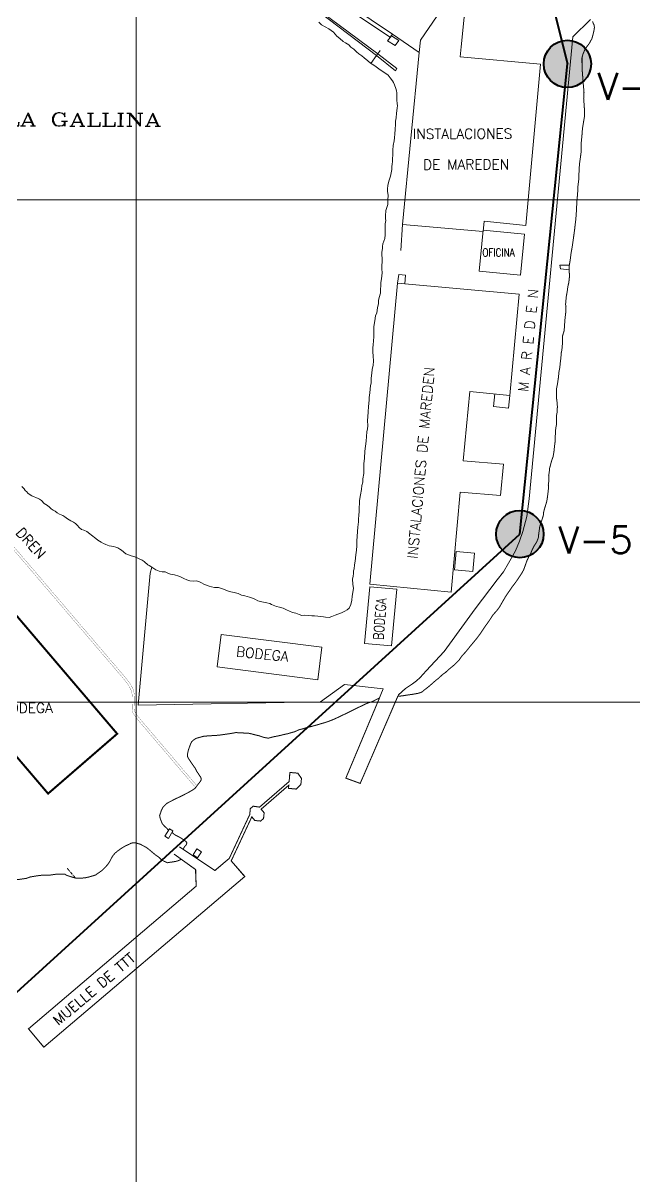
# Model space of a CAD drawing. Header units: millimetres. Extents: x 694000 to 697250, y 2830250 to 2835500.
# Drawn here: x 694944 to 695248, y 2830764 to 2831338 of the extents above; entities that cross this region are included whole.
import ezdxf

# ---------------------------------------------------------------- set-up
doc = ezdxf.new("R2010")
doc.units = ezdxf.units.MM
doc.header["$LTSCALE"] = 0.005
doc.linetypes.add('DIVIDE2', pattern=[0.625, 0.25, -0.125, 0, -0.125, 0, -0.125])
doc.layers.get('0').update_dxf_attribs({"lineweight": 9})
for name, color, linetype, lineweight in [('AGUA', 4, 'DIVIDE2', 0), ('EJE DE COORDENADAS', 8, 'Continuous', 9), ('INFRAESTRUCTURA1', 7, 'Continuous', 0), ('Puntos de Control', 6, 'Continuous', 0)]:
    doc.layers.add(name, color=color, linetype=linetype, lineweight=lineweight)
doc.styles.add('ROMANC', font='romanc.shx')
doc.styles.add('ROMANS', font='romans')
doc.styles.get("Standard").update_dxf_attribs({"font": 'romans.shx'})

msp = doc.modelspace()

# ---------------------------------------------------------------- hatches: boundary and pattern name
at = {"layer": 'Puntos de Control', "lineweight": 40}
h = msp.add_hatch(color=6, dxfattribs=at)
edge = h.paths.add_edge_path()
edge.add_arc((695214.5, 2831317.62), 11.79, 0, 360)
h = msp.add_hatch(color=6, dxfattribs=at)
edge = h.paths.add_edge_path()
edge.add_arc((695190.84, 2831083.61), 11.79, 0, 360)

# ---------------------------------------------------------------- linework, layer by layer
at = {"elevation": 7.25}
msp.add_lwpolyline([(694943.12, 2831107.24), (694944.21, 2831106.22), (694944.72, 2831105.37), (694945.48, 2831104.62), (694946.03, 2831104.04), (694946.64, 2831103.41), (694947.98, 2831102.72), (694949.2, 2831102.23), (694950.04, 2831101.88), (694951.2, 2831101.4), (694951.84, 2831100.93), (694952.78, 2831100.35), (694954.11, 2831098.87), (694955.77, 2831097.9), (694956.81, 2831097.05), (694957.71, 2831096.24), (694958.65, 2831095.53), (694959.57, 2831094.99), (694960.65, 2831094.22), (694961.73, 2831093.61), (694962.58, 2831093.26), (694963.5, 2831092.88), (694964.4, 2831092.18), (694965.77, 2831091.23), (694967.4, 2831090.28), (694968.78, 2831089.55), (694969.77, 2831088.83), (694970.83, 2831087.92), (694971.65, 2831086.83), (694972.82, 2831085.9), (694973.97, 2831085.61), (694975.4, 2831084.92), (694976.82, 2831083.8), (694977.79, 2831083.04), (694979.79, 2831081.45), (694980.91, 2831080.55), (694982.56, 2831079.55), (694983.76, 2831079), (694984.82, 2831078.42), (694986.48, 2831077.86), (694987.68, 2831077.54), (694988.66, 2831077.42), (694989.76, 2831077.17), (694990.78, 2831076.75), (694991.78, 2831076.12), (694992.58, 2831075.55), (694994.86, 2831073.84), (694997.48, 2831072.75), (694999.31, 2831072.26), (695000.8, 2831071.56), (695001.78, 2831071.15), (695002.89, 2831070.63), (695003.9, 2831070.04), (695004.56, 2831069.39), (695005.24, 2831068.78), (695005.75, 2831068.26), (695006.33, 2831067.91), (695007.17, 2831067.45), (695007.78, 2831067.21), (695009.7, 2831065.84), (695011.38, 2831065.11), (695012.81, 2831064.89), (695014.45, 2831064.77), (695015.67, 2831064.23), (695016.98, 2831063.72), (695019.05, 2831063.31), (695021.19, 2831062.62), (695022.36, 2831062.13), (695023.69, 2831061.48), (695025.21, 2831060.78), (695026.59, 2831060.41), (695028.51, 2831060.2), (695029.83, 2831060.38), (695031.04, 2831060.01), (695032.53, 2831059.35), (695033.66, 2831058.78), (695035, 2831058.19), (695036.19, 2831057.69), (695037.35, 2831057.32), (695038.96, 2831057.11), (695040.84, 2831057.04), (695043.41, 2831056.23), (695045.34, 2831055.36), (695047.06, 2831054.95), (695048.72, 2831054.56), (695050.66, 2831053.99), (695052.37, 2831053.3), (695054.09, 2831052.82), (695056.28, 2831052.23), (695057.29, 2831051.82), (695058.25, 2831051.54), (695059.29, 2831051.13), (695060.55, 2831050.44), (695062.44, 2831049.95), (695064.15, 2831049.54), (695064.99, 2831049.37), (695066.49, 2831049.09), (695067.35, 2831048.61), (695069.76, 2831047.56), (695071.29, 2831047.19), (695073.06, 2831046.68), (695073.78, 2831046.4), (695074.68, 2831045.89), (695076.2, 2831045.19), (695077.77, 2831044.67), (695079.4, 2831044.3), (695081.07, 2831043.63), (695082.42, 2831043.17), (695083.5, 2831043.2), (695085.44, 2831043.18), (695087.29, 2831043.01), (695088.62, 2831042.91), (695090.27, 2831042.72), (695091.76, 2831042.61), (695093.07, 2831042.49), (695094.18, 2831042.24), (695095.95, 2831042.15), (695097.23, 2831042.61), (695098.93, 2831043.31), (695102.03, 2831044.49), (695103.79, 2831045.29), (695104.98, 2831045.95), (695105.84, 2831046.76), (695106.79, 2831048.63), (695107.19, 2831050.73), (695107.44, 2831052.66), (695107.81, 2831054.62), (695108.03, 2831056.75), (695107.78, 2831058.51), (695107.62, 2831061.43), (695107.85, 2831062.58), (695108.02, 2831064.17), (695108.13, 2831065.36), (695108.43, 2831066.34), (695108.65, 2831068.4), (695108.9, 2831070.17), (695109.23, 2831073.33), (695109.52, 2831075.6), (695109.77, 2831077.72), (695109.76, 2831080.19), (695109.91, 2831082.46), (695110.02, 2831084.97), (695110.28, 2831087.08), (695110.52, 2831089.7), (695110.62, 2831091.24), (695110.74, 2831092.92), (695110.96, 2831095.09), (695110.96, 2831097.11), (695111.05, 2831098.45), (695111.13, 2831100.31), (695111.52, 2831103.14), (695112.09, 2831105.76), (695112.3, 2831107.81), (695112.66, 2831109.54), (695112.75, 2831111.14), (695113.18, 2831113.82), (695113.21, 2831116.28), (695113.24, 2831118.68), (695113.41, 2831119.99), (695113.55, 2831121.4), (695113.79, 2831124.89), (695114.12, 2831127.37), (695114.34, 2831129.93), (695114.67, 2831134.57), (695114.98, 2831136.07), (695115.16, 2831137.53), (695115.01, 2831140.15), (695115.2, 2831142), (695115.35, 2831144.43), (695115.59, 2831147.13), (695115.72, 2831148.6), (695115.83, 2831150.52), (695115.86, 2831151.62), (695116.22, 2831153.95), (695116.54, 2831157.55), (695116.94, 2831158.8), (695116.92, 2831161.23), (695117.15, 2831163.69), (695117.44, 2831165.6), (695117.91, 2831167.67), (695118.03, 2831169.64), (695117.94, 2831172.27), (695117.71, 2831174.12), (695117.65, 2831176.26), (695117.88, 2831177.87), (695118.24, 2831181.86), (695118.27, 2831183.78), (695118.21, 2831185.32), (695118.21, 2831186.87), (695118.69, 2831189.77), (695119.08, 2831192.18), (695119.61, 2831193.73), (695119.95, 2831196.15), (695120.53, 2831198.35), (695120.58, 2831199.84), (695120.93, 2831201.39), (695121.45, 2831203.57), (695121.59, 2831205.38), (695121.62, 2831207.36), (695121.69, 2831208.85), (695122.08, 2831210.67), (695122.25, 2831212.15), (695122.32, 2831213.59), (695122.11, 2831215.71), (695122.24, 2831217.41), (695122.31, 2831218.99), (695122.32, 2831220.55), (695122.18, 2831222.74), (695122.25, 2831223.94), (695122.35, 2831224.68), (695122.52, 2831225.89), (695122.55, 2831226.74), (695122.73, 2831228.02), (695123.74, 2831230.77), (695123.81, 2831232.63), (695123.79, 2831234.31), (695123.89, 2831236.2), (695123.89, 2831237.98), (695124.16, 2831239.61), (695124.06, 2831240.58), (695123.94, 2831242.01), (695124.22, 2831244.74), (695124.65, 2831246.09), (695125.11, 2831247.62), (695125.24, 2831249.74), (695125.26, 2831252.24), (695125.02, 2831254.11), (695124.94, 2831255.51), (695125.21, 2831257.11), (695125.72, 2831259.32), (695126.46, 2831261.75), (695127.09, 2831265), (695127.22, 2831266.52), (695127.31, 2831267.65), (695127.44, 2831269.13), (695127.42, 2831270.29), (695127.59, 2831272.51), (695127.69, 2831274.71), (695127.75, 2831276.99), (695128.29, 2831279.37), (695128.45, 2831280.76), (695128.6, 2831282.77), (695128.73, 2831285.06), (695128.96, 2831287.66), (695129, 2831289.09), (695129.24, 2831290.76), (695129.47, 2831293.18), (695129.83, 2831295.53), (695129.94, 2831296.9), (695129.85, 2831297.81), (695129.62, 2831299.71), (695129.63, 2831302.03), (695129.67, 2831303.28), (695129.53, 2831304.26), (695129.14, 2831305.33), (695128.47, 2831307.2), (695128.06, 2831308.32), (695127.55, 2831309.22), (695126.36, 2831310.65), (695125.32, 2831312.01), (695123.71, 2831313.11), (695122.76, 2831313.74), (695120.72, 2831315.1), (695119.28, 2831316.13), (695118.14, 2831316.96), (695116.48, 2831318.05), (695115.25, 2831319.21), (695113.35, 2831320.59), (695112.28, 2831321.6), (695110.77, 2831322.66), (695109.6, 2831323.71), (695108.18, 2831324.97), (695106.72, 2831326), (695105.75, 2831327.1), (695104.06, 2831328.06), (695102.9, 2831328.8), (695101.34, 2831330.23), (695099.76, 2831331.51), (695098.18, 2831333.35), (695095.79, 2831335.13), (695092.16, 2831337.1), (695090.81, 2831338.39)], dxfattribs=at)
at = {"layer": 'AGUA', "const_width": 0.5, "elevation": 7.25, "flags": 128}
for points in [[(695227.01, 2831338.76), (695227.33, 2831337.92), (695227.73, 2831337.15), (695227.96, 2831335.81), (695227.81, 2831334.67), (695227.3, 2831332.39), (695226.71, 2831330.22), (695225.33, 2831327.71), (695224.21, 2831326.26), (695223.22, 2831324.82), (695222.28, 2831322.58), (695221.77, 2831320.66), (695221.77, 2831318.09), (695221.89, 2831314.24), (695222.16, 2831310.76), (695222.42, 2831307.43), (695222.77, 2831303.48), (695222.59, 2831300.57), (695222.94, 2831295.64), (695222.96, 2831291.19), (695222.57, 2831288.94), (695222.01, 2831285.52), (695221.77, 2831282.32), (695221.42, 2831278.69), (695221.28, 2831273.3), (695220.49, 2831267.6), (695220.26, 2831263.19), (695220.12, 2831259.78), (695219.73, 2831256.57), (695219.58, 2831252.85), (695219.32, 2831250.43), (695219.17, 2831248.13), (695218.95, 2831243.79), (695218.7, 2831240.23), (695218.33, 2831237.25), (695218.05, 2831234.77), (695217.45, 2831230.46), (695216.96, 2831226.98), (695216.31, 2831223.32), (695215.93, 2831220.25), (695215.46, 2831217.43), (695215.41, 2831215.17), (695215.51, 2831212.26), (695215.46, 2831210.96), (695215.19, 2831208.74), (695214.76, 2831206.96), (695214.47, 2831204.78), (695213.88, 2831201.36), (695213.74, 2831199.17), (695213.57, 2831198), (695213.81, 2831196.7), (695213.67, 2831193.79), (695213.27, 2831190.32), (695212.9, 2831184.87), (695212.12, 2831182.36), (695211.99, 2831180.26), (695212.06, 2831178.66), (695211.77, 2831175.33), (695211.43, 2831173.71), (695211.25, 2831171.1), (695211.02, 2831169.4), (695210.74, 2831166.57), (695210.32, 2831164.46), (695210.02, 2831161.38), (695209.48, 2831157.84), (695209.13, 2831156.16), (695209.02, 2831154.52), (695209.04, 2831151.69), (695209.37, 2831149.19), (695209.51, 2831147.38), (695209.47, 2831144.65), (695209.05, 2831142.41), (695209.04, 2831140.33), (695209.11, 2831138.35), (695208.69, 2831136.16), (695208.54, 2831133.49), (695208.42, 2831131.8), (695208.41, 2831129.76), (695208.09, 2831127.39), (695207.88, 2831125.15), (695207.41, 2831122.16), (695206.67, 2831120.18), (695205.62, 2831116.24), (695205.49, 2831114.52), (695205.18, 2831112.76), (695205.28, 2831111.34), (695205.26, 2831109.84), (695205.01, 2831108.15), (695205.08, 2831106.4), (695204.91, 2831104.67), (695204.42, 2831100.88), (695204.15, 2831099.57), (695203.32, 2831096.9), (695202.73, 2831094.86), (695202.54, 2831092.97), (695202.04, 2831091.36), (695201.32, 2831089.1), (695200.74, 2831087.31), (695200.21, 2831083.45), (695200.08, 2831081.91), (695199.28, 2831079.79), (695198.02, 2831077.85), (695196.98, 2831075.85), (695196.26, 2831074), (695195.26, 2831072.27), (695194.41, 2831070.47), (695193.36, 2831067.56), (695192.74, 2831065.83), (695191.72, 2831064.02), (695190.44, 2831062.09), (695188.9, 2831059.82), (695187.08, 2831057.43), (695185.26, 2831054.78), (695183.58, 2831052.27), (695180.55, 2831047.04), (695179.28, 2831045.42), (695177.56, 2831043.49), (695176.32, 2831041.6), (695175.07, 2831039.74), (695173.81, 2831038.04), (695171.1, 2831034), (695169.04, 2831031.26), (695166.61, 2831028.35), (695163.91, 2831025), (695162.07, 2831023.03), (695160.69, 2831021.05), (695158.15, 2831018.47), (695155.37, 2831016.18), (695153.76, 2831014.66), (695152.38, 2831013.73), (695150.55, 2831012), (695148.9, 2831010.71), (695147.81, 2831009.74), (695145.94, 2831008.09), (695144.31, 2831006.79), (695142.99, 2831005.79), (695142.33, 2831005.18), (695141.45, 2831004.73), (695140.17, 2831004.37), (695137.44, 2831003.87), (695134.53, 2831003.48), (695132.52, 2831003.13), (695131, 2831002.98), (695130.1, 2831002.89)], [(695016.05, 2830936.21), (695015.22, 2830937.13), (695013.98, 2830938.3), (695012.99, 2830939.4), (695012.6, 2830940.32), (695012.2, 2830941.29), (695011.88, 2830942.24), (695011.59, 2830943.48), (695012.08, 2830944.86), (695012.51, 2830946.18), (695012.88, 2830946.84), (695013.22, 2830947.6), (695014.11, 2830948.59), (695015.46, 2830949.78), (695017.37, 2830950.76), (695019.96, 2830952.07), (695022.78, 2830953.4), (695024.28, 2830954.2), (695025.83, 2830954.99), (695027.83, 2830956.13), (695029.19, 2830957.04), (695030.24, 2830958.41), (695031.09, 2830959.56), (695031.64, 2830960.23), (695032.11, 2830960.91), (695032.27, 2830961.32), (695032.17, 2830962.51), (695031.54, 2830963.31), (695030.94, 2830964.3), (695030.07, 2830965.56), (695029.21, 2830967.25), (695028, 2830968.91), (695027.09, 2830970.3), (695026.31, 2830971.46), (695025.61, 2830972.58), (695025.5, 2830973.08), (695025.5, 2830974.26), (695025.92, 2830976.14), (695026.55, 2830977.93), (695027.2, 2830979.6), (695027.67, 2830980.41), (695028.18, 2830980.89), (695028.65, 2830981.25), (695029.67, 2830981.92), (695031.45, 2830982.45), (695033.75, 2830983.05), (695036.12, 2830983.2), (695037.8, 2830983.32), (695039.55, 2830983.41), (695042.01, 2830983.65), (695044.19, 2830983.97), (695046.79, 2830984.35), (695048.28, 2830984.6), (695049.63, 2830984.87), (695051.24, 2830984.67), (695053.27, 2830984.63), (695055.61, 2830984.56), (695057.48, 2830984.15), (695059.28, 2830983.67), (695061.13, 2830983.25), (695062.78, 2830982.66), (695063.66, 2830982.4), (695064.82, 2830982.22), (695065.72, 2830982.05), (695068.24, 2830982.73), (695070.62, 2830983.18), (695073.35, 2830983.85), (695075.32, 2830984.26), (695077.18, 2830984.81), (695078.94, 2830985.3), (695080.91, 2830986.24), (695083.11, 2830986.75), (695084.71, 2830987.31), (695086.99, 2830987.85), (695089.1, 2830988.43), (695090.93, 2830988.95), (695092.33, 2830989.38), (695093.73, 2830989.77), (695095.67, 2830990.42), (695097.67, 2830991.19), (695099.95, 2830992.21), (695102.55, 2830993.48), (695104.54, 2830994.37), (695106.73, 2830995.47), (695108.69, 2830996.49), (695110.27, 2830997.25), (695112.47, 2830998.26), (695114.07, 2830999.08), (695115.75, 2830999.73), (695117.29, 2831000.19), (695118.7, 2831000.93), (695121, 2831002.07)], [(695121, 2831002.07), (695104.26, 2830962.15), (695111.42, 2830959.55), (695130.1, 2831002.89)], [(695022.48, 2830921.74), (695029.54, 2830916.71), (695029.8, 2830908.36), (694946.36, 2830837.4), (694954.06, 2830828.3), (695053.93, 2830913.13), (695047.22, 2830920.95), (695057.5, 2830942.94), (695059.03, 2830941.08), (695061.81, 2830940.81), (695063.33, 2830942.08), (695063.62, 2830944.9), (695062.1, 2830946.73), (695075.84, 2830958.61), (695075.71, 2830957.08), (695079.62, 2830956.72), (695081.89, 2830958.99), (695082.19, 2830961.91), (695080.43, 2830964.63), (695076.47, 2830964.99), (695076.05, 2830960.53), (695061.3, 2830947.75), (695058.23, 2830948.19), (695056.72, 2830946.97), (695056.46, 2830944.11), (695046.26, 2830922.2), (695039.16, 2830916.16), (695023.24, 2830926.82)], [(694913.53, 2830822.03), (694911.94, 2830823.88), (694910.87, 2830826.37), (694909.55, 2830829.8), (694908.7, 2830831.95), (694908.37, 2830832.39), (694907.87, 2830833.81), (694907.56, 2830835.75), (694907.45, 2830837.37), (694907.35, 2830839.84), (694907.29, 2830844.56), (694907.03, 2830848.99), (694906.92, 2830851.9), (694906.77, 2830852.99), (694906.83, 2830855.52), (694907.12, 2830859), (694907.01, 2830862.82), (694906.82, 2830866.3), (694906.86, 2830870.33), (694906.61, 2830878.17), (694906.7, 2830882.86), (694907.87, 2830886.91), (694909.53, 2830889.66), (694911.1, 2830891.72), (694913.81, 2830894.88), (694913.81, 2830894.88), (694917.14, 2830897.73), (694919.05, 2830899.25), (694921.89, 2830901.63), (694925.18, 2830904.21), (694927.71, 2830906.12), (694929.13, 2830907.19), (694930.95, 2830908.18), (694933.15, 2830909.11), (694934.75, 2830909.77), (694937.82, 2830910.85), (694940.03, 2830911.55), (694942.98, 2830911.94), (694945.3, 2830912.28), (694947.19, 2830912.96), (694950.52, 2830913.54), (694953.42, 2830913.89), (694957.05, 2830913.9), (694960.76, 2830914.45), (694963.32, 2830914.31), (694964.55, 2830914.29), (694965.33, 2830913.79), (694966.85, 2830913.29), (694968.56, 2830912.76), (694970.06, 2830912.39), (694971.69, 2830912.36), (694974.32, 2830912.51), (694976.11, 2830912.89), (694978.61, 2830913.6), (694979.73, 2830913.95), (694981.41, 2830915.14), (694983.06, 2830916.3), (694984.49, 2830917.75), (694985.83, 2830919.22), (694986.85, 2830920.77), (694987.63, 2830922.35), (694988.4, 2830923.63), (694989.44, 2830924.84), (694990.85, 2830926.01), (694992.64, 2830927.27), (694994.49, 2830928.39), (694996.34, 2830929.2), (694997.54, 2830929.84), (694998.77, 2830929.97), (694999.9, 2830929.87), (695001.97, 2830929.27), (695003.63, 2830928.41), (695004.93, 2830927.74), (695006.6, 2830926.43), (695009.54, 2830923.97), (695011.4, 2830922.67), (695012.59, 2830921.47), (695014.01, 2830920.71), (695015.55, 2830920.05), (695016.47, 2830920.24), (695018.35, 2830920.5), (695020.21, 2830920.84), (695022.48, 2830921.74)]]:
    msp.add_lwpolyline(points, dxfattribs=at)
at = {"layer": 'AGUA', "const_width": 0.5, "elevation": 7.25}
for points in [[(695017.74, 2830935.18), (695018.17, 2830935.88), (695016.5, 2830936.96), (695016.05, 2830936.21)], [(695023.24, 2830926.82), (695024.07, 2830928.1), (695024.61, 2830928.67), (695024.98, 2830929.28), (695025.18, 2830930.03), (695024.69, 2830930.64), (695023.43, 2830931.57), (695022.06, 2830932.46), (695020.43, 2830933.32), (695019.04, 2830934.06), (695017.74, 2830935.18)]]:
    msp.add_lwpolyline(points, dxfattribs=at)
at = {"layer": 'AGUA', "elevation": 7.25}
msp.add_lwpolyline([(694965.64, 2830917.27), (694969.72, 2830912.47)], dxfattribs=at)
at = {"layer": 'EJE DE COORDENADAS'}
for p, q in [((695000, 2835500), (695000, 2830250)), ((694000, 2831250), (697250, 2831250)), ((694000, 2831000), (697250, 2831000))]:
    msp.add_line(p, q, dxfattribs=at)
at = {"layer": 'INFRAESTRUCTURA1'}
for p, q in [((695130.41, 2831003.61, 7.25), (695111.42, 2830959.55, 7.25)), ((695130.41, 2831003.61, 7.25), (695130.41, 2831003.61, 7.25)), ((695104.26, 2830962.15, 7.25), (695119.01, 2830997.32, 7.25)), ((695111.42, 2830959.55, 7.25), (695104.26, 2830962.15, 7.25))]:
    msp.add_line(p, q, dxfattribs=at)
at = {"layer": 'INFRAESTRUCTURA1', "color": 35, "elevation": 7.25}
for points in [[(694868.06, 2831494.77), (694900.68, 2831474.08), (694981.08, 2831418.29), (695062.31, 2831363.12), (695075.34, 2831353.88), (695086.55, 2831346.91), (695119.6, 2831321.79), (695128.9, 2831314.2)], [(695129.66, 2831315.3), (695120.19, 2831322.68), (695086.91, 2831347.43), (695077.31, 2831353.88), (695062.86, 2831364.01), (694981.77, 2831419.15), (694901.13, 2831474.84), (694868.64, 2831495.81)]]:
    msp.add_lwpolyline(points, dxfattribs=at)
at = {"layer": 'INFRAESTRUCTURA1', "elevation": 7.25, "flags": 128}
for points in [[(695077.07, 2831367.1), (695095.72, 2831353.93), (695127.4, 2831332.36), (695140.68, 2831323.37)], [(695121.28, 2831324.26), (695120.19, 2831322.68), (695119.6, 2831321.79), (695116.77, 2831317.86)]]:
    msp.add_lwpolyline(points, dxfattribs=at)
at = {"layer": 'INFRAESTRUCTURA1', "elevation": 7.25}
for points in [[(695127.4, 2831332.36), (695126.26, 2831330.93), (695092.16, 2831353.84)], [(695158.05, 2831353.85), (695141.47, 2831329.38), (695140.68, 2831323.37), (695132.5, 2831237.78), (695172.52, 2831234.18), (695173.02, 2831239.36), (695193.78, 2831237.17), (695201.18, 2831317.57), (695161.14, 2831321.13), (695161.65, 2831326.13), (695163.09, 2831340.91), (695171.73, 2831353.8)], [(695128.9, 2831314.2), (695129.66, 2831315.3)], [(695131.55, 2831224.73), (695132.5, 2831237.78)], [(695215.46, 2831217.43), (695215.41, 2831215.17), (695211.06, 2831215.64), (695210.73, 2831217.51), (695215.46, 2831217.43)], [(695129.96, 2831208.57), (695130.6, 2831212.78), (695134, 2831212.49), (695133.61, 2831208.23)], [(695185.87, 2831152.64), (695185.28, 2831146.34), (695177.71, 2831147.07), (695178.34, 2831153.4)], [(695018.85, 2830924.33), (695029.54, 2830916.71), (695029.8, 2830908.36), (694946.36, 2830837.4), (694954.06, 2830828.3), (695053.93, 2830913.13), (695047.22, 2830920.95), (695057.5, 2830942.94), (695059.03, 2830941.08), (695061.81, 2830940.81), (695063.33, 2830942.08), (695063.62, 2830944.9), (695062.1, 2830946.73), (695075.84, 2830958.61), (695075.73, 2830957.07), (695079.62, 2830956.72), (695081.89, 2830958.99), (695082.19, 2830961.91), (695080.43, 2830964.63), (695076.47, 2830964.99), (695076.05, 2830960.53), (695061.3, 2830947.75), (695058.23, 2830948.19), (695056.72, 2830946.97), (695056.46, 2830944.11), (695046.26, 2830922.2), (695039.16, 2830916.16), (695021.47, 2830928.01)]]:
    msp.add_lwpolyline(points, dxfattribs=at)
at = {"layer": 'INFRAESTRUCTURA1', "ltscale": 10, "elevation": 7.25, "flags": 128}
for points in [[(695130.41, 2831003.61), (695130.41, 2831003.61), (695133.87, 2831006.7), (695137.47, 2831009.07), (695139.49, 2831010.63), (695141.24, 2831012.3), (695144.15, 2831015.56), (695153.25, 2831025.13), (695164.58, 2831040.88), (695168.58, 2831046.47), (695179.61, 2831060.78), (695182.63, 2831064.87), (695185.22, 2831069.12), (695188.6, 2831075.35), (695190.59, 2831080.04), (695192.36, 2831084.99), (695194.25, 2831092.45), (695195.55, 2831101.11), (695217.24, 2831331.12), (695225.96, 2831339.76)], [(695119.01, 2830997.32), (695122.86, 2831006.53), (695103.54, 2831008.77), (695091.62, 2831000.09), (695000.93, 2830998.48), (695006.9, 2831064.1), (695007.7, 2831067.24)]]:
    msp.add_lwpolyline(points, dxfattribs=at)
at = {"layer": 'INFRAESTRUCTURA1', "elevation": 7.25}
for points in [[(695130.57, 2831329.21), (695128.77, 2831326.73), (695124.95, 2831329.07), (695126.95, 2831331.66)], [(695172.59, 2831234.88), (695193.1, 2831232.81), (695191.2, 2831212.52), (695170.68, 2831214.53)], [(695156.74, 2831054.77), (695116.22, 2831058.72), (695129.96, 2831208.57), (695190.52, 2831203.01), (695185.87, 2831152.64), (695165.88, 2831154.65), (695162.69, 2831120.09), (695182.64, 2831118.34), (695181.22, 2831102.79), (695161.22, 2831104.52)], [(695159.19, 2831075.01), (695158.31, 2831065.83), (695167.42, 2831065.01), (695168.33, 2831074.15)], [(695129.59, 2831056.2), (695116.2, 2831057.45), (695113.57, 2831029.18), (695126.95, 2831027.93)], [(695092.39, 2831027.28), (695042.27, 2831033.65), (695040.24, 2831017.51), (695090.36, 2831011.14)], [(695015.95, 2830932.2), (695018.17, 2830935.88), (695016.5, 2830936.96), (695014.25, 2830933.23)], [(695030.2, 2830926.92), (695032.42, 2830925.47), (695030.49, 2830922.54), (695028.27, 2830924)]]:
    msp.add_lwpolyline(points, close=True, dxfattribs=at)
at = {"layer": 'INFRAESTRUCTURA1', "color": 30, "linetype": 'Continuous', "const_width": 0.1, "elevation": 7.25}
for points in [[(694992.87, 2831012.56), (694894.87, 2831127.5), (694895.7, 2831128.21), (694993.96, 2831012.96)], [(695029.51, 2830957.45), (695003.55, 2830987.94)], [(695004.55, 2830988.45), (695030.18, 2830958.33)]]:
    msp.add_lwpolyline(points, dxfattribs=at)
at = {"layer": 'INFRAESTRUCTURA1', "color": 123, "const_width": 1, "elevation": 7.25}
msp.add_lwpolyline([(694921.25, 2831065.51), (694990.49, 2830984.24), (694956.12, 2830954.46), (694887.14, 2831035.34)], close=True, dxfattribs=at)
at = {"layer": 'INFRAESTRUCTURA1', "color": 30, "linetype": 'Continuous', "const_width": 0.1}
for points in [[(695003.55, 2830987.94), (695002.08, 2830989.68), (695000.93, 2830991.06), (695000.07, 2830992.13), (694999.44, 2830992.95), (694999, 2830993.55), (694998.71, 2830993.99), (694998.52, 2830994.33), (694998.39, 2830994.61), (694998.29, 2830994.88), (694998.2, 2830995.16), (694998.12, 2830995.45), (694998.06, 2830995.76), (694998.01, 2830996.11), (694997.98, 2830996.51), (694997.96, 2830996.97), (694997.96, 2830997.5), (694997.97, 2830998.1), (694997.99, 2830998.77), (694998.01, 2830999.5), (694998.03, 2831000.26), (694998.03, 2831001.05), (694998.03, 2831001.87), (694998, 2831002.68), (694997.94, 2831003.48), (694997.84, 2831004.28), (694997.67, 2831005.09), (694997.39, 2831005.95), (694996.95, 2831006.92), (694996.32, 2831008.02), (694995.46, 2831009.31), (694994.32, 2831010.81), (694992.87, 2831012.56)], [(694993.96, 2831012.96), (694995.37, 2831011.24), (694996.49, 2831009.75), (694997.35, 2831008.45), (694997.98, 2831007.32), (694998.42, 2831006.31), (694998.71, 2831005.39), (694998.9, 2831004.54), (694999.01, 2831003.7), (694999.07, 2831002.86), (694999.11, 2831002.02), (694999.12, 2831001.19), (694999.12, 2831000.38), (694999.1, 2830999.61), (694999.08, 2830998.89), (694999.06, 2830998.23), (694999.04, 2830997.64), (694999.04, 2830997.13), (694999.05, 2830996.7), (694999.08, 2830996.33), (694999.11, 2830996.01), (694999.17, 2830995.73), (694999.23, 2830995.48), (694999.31, 2830995.25), (694999.4, 2830995.02), (694999.51, 2830994.78), (694999.68, 2830994.48), (694999.95, 2830994.07), (695000.38, 2830993.49), (695001.01, 2830992.69), (695001.88, 2830991.62), (695003.05, 2830990.22), (695004.55, 2830988.45)]]:
    msp.add_lwpolyline(points, dxfattribs=at)
at = {"layer": 'Puntos de Control', "color": 6, "lineweight": 40}
for points in [[(695046.55, 2831989), (695214.5, 2831317.62)], [(695190.84, 2831083.61), (695214.5, 2831317.62)], [(694745.61, 2830678.34), (695190.84, 2831083.61)]]:
    msp.add_lwpolyline(points, dxfattribs=at)
for centre in [(695214.5, 2831317.62), (695190.84, 2831083.61)]:
    msp.add_circle(centre, 11.79, dxfattribs=at)

# ---------------------------------------------------------------- texts
at = {"style": 'ROMANC'}
msp.add_text('M A R E D E N', height=5, rotation=84.24242, dxfattribs=at).set_placement((695194.95, 2831154.15, 7.25))
at = {"layer": 'INFRAESTRUCTURA1', "style": 'ROMANC'}
for s, height, rotation, width, p in [('CERRO LA GALLINA', 6.48, 359.8511, 1.5, (694882.83, 2831286.93, 6.52)), ('OFICINA', 4, 0.01667, 0.8, (695172.2, 2831221.76, 7.25)), ('BODEGA', 5, 85.66701, 0.8, (695122.88, 2831030.78, 7.25))]:
    msp.add_text(s, height=height, rotation=rotation, dxfattribs=dict(at, width=width)).set_placement(p)
at = {"layer": 'INFRAESTRUCTURA1'}
for s, rotation, style, p in [('INSTALACIONES', 0.23548, 'ROMANC', (695137.61, 2831280.25, 7.25)), ('DE MAREDEN', 0.23548, 'ROMANC', (695142.7, 2831264.97, 7.25)), ('INSTALACIONES DE MAREDEN', 84.88372, 'ROMANC', (695139.89, 2831071.12, 7.25)), ('DREN', 312.49277, 'ROMANS', (694939.72, 2831084.03, 7.25)), ('BODEGA', 354.208, 'ROMANC', (695049.47, 2831022.76, 7.25)), ('MUELLE DE TTT', 40.34662, 'ROMANC', (694961.2, 2830838.81, 7.25))]:
    msp.add_text(s, height=5, rotation=rotation, dxfattribs=dict(at, style=style)).set_placement(p)
at = {"layer": 'INFRAESTRUCTURA1', "color": 123, "style": 'ROMANS'}
msp.add_text('BODEGA', height=5, rotation=0.07776, dxfattribs=at).set_placement((694932.31, 2830994.58, 7.25))
at = {"layer": 'Puntos de Control', "color": 7}
for s, p in [('V-6', (695229.44, 2831299.68)), ('V-5', (695209.93, 2831073.97))]:
    msp.add_text(s, height=13.5, dxfattribs=at).set_placement(p)

doc.saveas('drawing.dxf')
